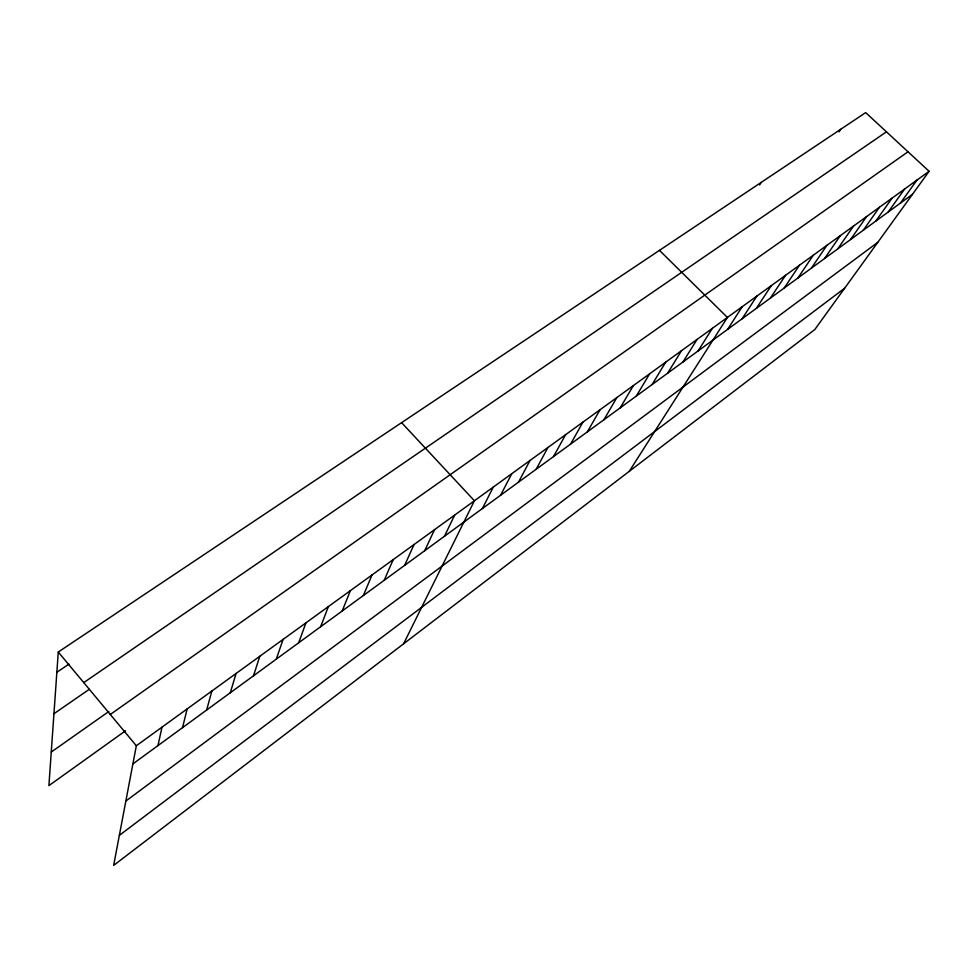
<?xml version="1.0" encoding="UTF-8"?>
<svg xmlns="http://www.w3.org/2000/svg" width="978" height="978" viewBox="0 0 978 978"><rect width="100%" height="100%" fill="white"/><g stroke="black" fill="none" stroke-linecap="round" stroke-linejoin="round"><path stroke-width="1.47" d="M929.1 171.297L136.333 745.749L113.656 865.396L814.833 329.513L929.1 171.297L865.677 112.604L58.277 652.02L48.9 785.627L125.49 730.798M157.947 745.615L162.006 727.143M182.519 727.656L187.177 708.903M206.639 710.04L211.859 691.018M230.295 692.754L236.065 673.475M253.51 675.798L259.806 656.275M276.285 659.148L283.094 639.392M298.657 642.803L305.955 622.839M320.625 626.751L328.388 606.58M342.19 610.993L350.393 590.626M363.364 595.516L372.007 574.966M384.171 580.321L393.229 559.587M404.623 565.382L414.073 544.489M424.709 550.7L434.55 529.66M444.452 536.274L454.66 515.088M403.584 643.805L474.416 500.76L401.603 422.655M482.374 508.572L493.267 487.105M500.589 495.259L511.8 473.67M518.511 482.154L530.027 460.467M536.152 469.269L547.961 447.472M553.499 456.592L565.602 434.697M570.577 444.11L582.949 422.117M587.399 431.824L600.027 409.745M603.952 419.733L616.837 397.557M620.248 407.826L633.377 385.576M759.637 184.952L761.141 182.446M636.287 396.102L649.661 373.779M652.094 384.55L665.688 362.166M667.656 373.18L681.47 350.723M682.986 361.97L697.021 339.464M698.096 350.943L712.326 328.376M839.014 131.859L840.603 129.353M629.27 471.335L727.4 317.447L659.478 250.368M727.644 329.354L742.253 306.689M742.094 318.791L756.886 296.077M756.336 308.388L771.3 285.637M770.371 298.131L785.505 275.344M784.209 288.009L799.503 265.197M797.852 278.045L813.305 255.197M811.312 268.216L826.911 245.344M824.576 258.522L840.31 235.625M837.657 248.962L853.537 226.052M850.554 239.537L866.569 216.603M863.281 230.233L879.418 207.287M875.836 221.065L892.095 198.106M888.22 212.018L904.601 189.047M900.445 203.082L916.936 180.111M119.353 835.371L844.662 288.217M125.844 801.068L877.767 242.361M132.886 763.928L912.498 194.28M51.259 752.033L108.888 711.471M110.282 714.478L908.012 151.773M53.949 713.708L89.23 689.356M83.753 682.607L886.447 131.822M56.858 672.277L68.949 664.123M58.277 652.02L136.333 745.749"/></g></svg>
